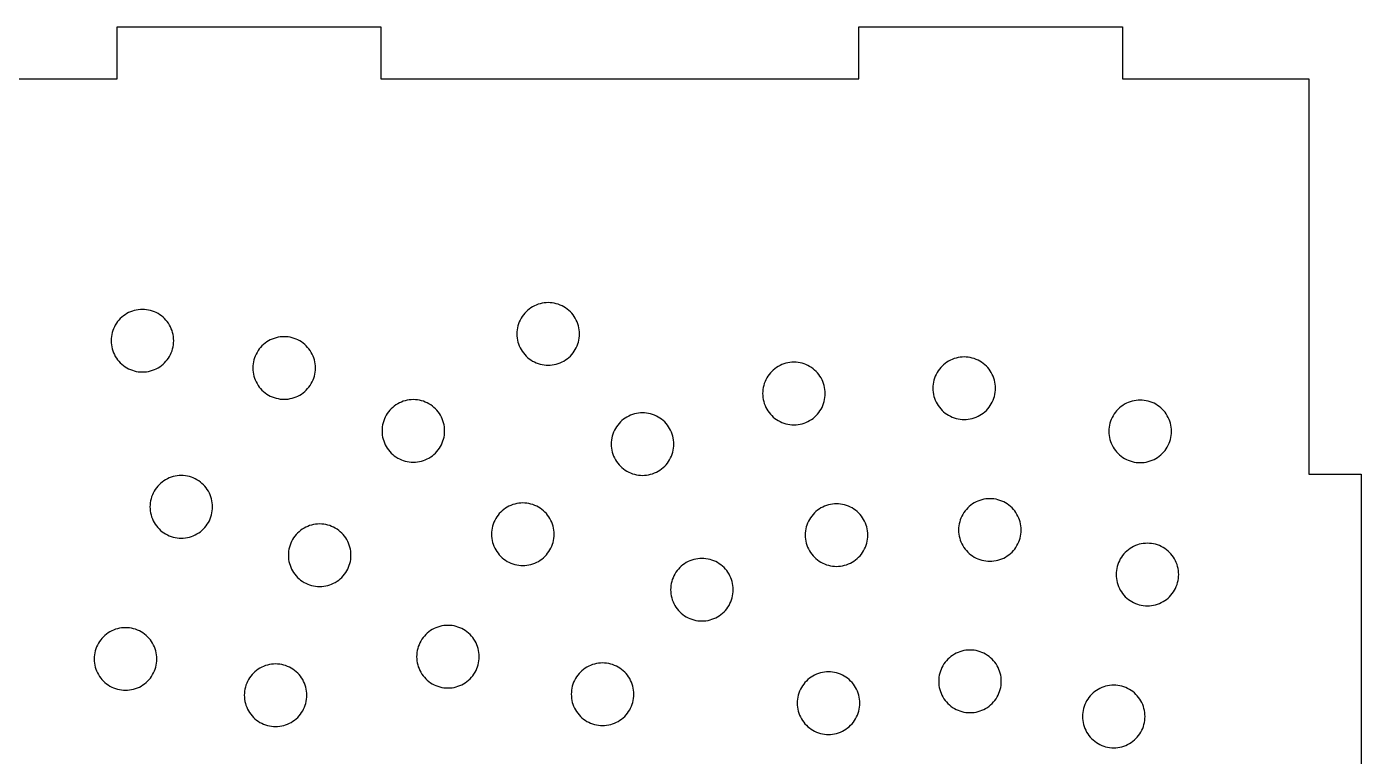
# Model space of a CAD drawing. Header units: millimetres. Extents: x 0 to 375, y -237 to 0.
# Drawn here: x 199 to 280, y -44.3 to 0 of the extents above; entities that cross this region are included whole.
import ezdxf

# ---------------------------------------------------------------- set-up
doc = ezdxf.new("R2010")
doc.units = ezdxf.units.MM
doc.layers.add('CUT', color=1, linetype='Continuous')

msp = doc.modelspace()

# ---------------------------------------------------------------- linework, layer by layer
at = {"layer": 'CUT'}
msp.add_lwpolyline([(193.175, -3.175), (204.5, -3.175), (204.5, 0), (220.5, 0), (220.5, -3.175), (249.5, -3.175), (249.5, 0), (265.5, 0), (265.5, -3.175), (276.825, -3.175), (276.825, -27.175), (280, -27.175), (280, -51.175)], dxfattribs=at)
for points in [[(232.453, -19.265), (232.489, -19.146), (232.518, -19.025), (232.538, -18.902), (232.55, -18.779), (232.554, -18.654), (232.55, -18.53), (232.538, -18.407), (232.518, -18.284), (232.489, -18.163), (232.453, -18.044), (232.409, -17.928), (232.358, -17.814), (232.3, -17.705), (232.234, -17.599), (232.162, -17.498), (232.083, -17.402), (231.998, -17.311), (231.907, -17.226), (231.811, -17.148), (231.71, -17.075), (231.604, -17.01), (231.495, -16.951), (231.382, -16.9), (231.265, -16.856), (231.146, -16.82), (231.025, -16.792), (230.903, -16.771), (230.779, -16.759), (230.655, -16.755), (230.53, -16.759), (230.407, -16.771), (230.284, -16.792), (230.163, -16.82), (230.044, -16.856), (229.928, -16.9), (229.815, -16.951), (229.705, -17.01), (229.6, -17.075), (229.498, -17.148), (229.402, -17.226), (229.312, -17.311), (229.227, -17.402), (229.148, -17.498), (229.075, -17.599), (229.01, -17.705), (228.951, -17.814), (228.9, -17.928), (228.856, -18.044), (228.82, -18.163), (228.792, -18.284), (228.772, -18.407), (228.759, -18.53), (228.755, -18.654), (228.759, -18.779), (228.772, -18.902), (228.792, -19.025), (228.82, -19.146), (228.856, -19.265), (228.9, -19.381), (228.951, -19.495), (229.01, -19.604), (229.075, -19.71), (229.148, -19.811), (229.227, -19.907), (229.312, -19.997), (229.402, -20.082), (229.498, -20.161), (229.6, -20.234), (229.705, -20.299), (229.815, -20.358), (229.928, -20.409), (230.044, -20.453), (230.163, -20.489), (230.284, -20.517), (230.407, -20.538), (230.53, -20.55), (230.655, -20.554), (230.779, -20.55), (230.903, -20.538), (231.025, -20.517), (231.146, -20.489), (231.265, -20.453), (231.382, -20.409), (231.495, -20.358), (231.604, -20.299), (231.71, -20.234), (231.811, -20.161), (231.907, -20.082), (231.998, -19.997), (232.083, -19.907), (232.162, -19.811), (232.234, -19.71), (232.3, -19.604), (232.358, -19.495), (232.409, -19.381), (232.453, -19.265)], [(207.824, -19.676), (207.861, -19.557), (207.889, -19.436), (207.909, -19.314), (207.921, -19.19), (207.925, -19.066), (207.921, -18.942), (207.909, -18.818), (207.889, -18.695), (207.861, -18.574), (207.824, -18.455), (207.781, -18.339), (207.729, -18.226), (207.671, -18.116), (207.605, -18.011), (207.533, -17.91), (207.454, -17.813), (207.369, -17.723), (207.278, -17.638), (207.182, -17.559), (207.081, -17.487), (206.976, -17.421), (206.866, -17.362), (206.753, -17.311), (206.636, -17.267), (206.518, -17.231), (206.397, -17.203), (206.274, -17.183), (206.15, -17.171), (206.026, -17.166), (205.902, -17.171), (205.778, -17.183), (205.655, -17.203), (205.534, -17.231), (205.415, -17.267), (205.299, -17.311), (205.186, -17.362), (205.076, -17.421), (204.971, -17.487), (204.87, -17.559), (204.774, -17.638), (204.683, -17.723), (204.598, -17.813), (204.519, -17.91), (204.447, -18.011), (204.381, -18.116), (204.323, -18.226), (204.271, -18.339), (204.227, -18.455), (204.191, -18.574), (204.163, -18.695), (204.143, -18.818), (204.131, -18.942), (204.127, -19.066), (204.131, -19.19), (204.143, -19.314), (204.163, -19.436), (204.191, -19.557), (204.227, -19.676), (204.271, -19.793), (204.323, -19.906), (204.381, -20.015), (204.447, -20.121), (204.519, -20.222), (204.598, -20.318), (204.683, -20.409), (204.774, -20.494), (204.87, -20.573), (204.971, -20.645), (205.076, -20.711), (205.186, -20.769), (205.299, -20.82), (205.415, -20.864), (205.534, -20.9), (205.655, -20.929), (205.778, -20.949), (205.902, -20.961), (206.026, -20.965), (206.15, -20.961), (206.274, -20.949), (206.397, -20.929), (206.518, -20.9), (206.636, -20.864), (206.753, -20.82), (206.866, -20.769), (206.976, -20.711), (207.081, -20.645), (207.182, -20.573), (207.278, -20.494), (207.369, -20.409), (207.454, -20.318), (207.533, -20.222), (207.605, -20.121), (207.671, -20.015), (207.729, -19.906), (207.781, -19.793), (207.824, -19.676)], [(216.425, -21.333), (216.461, -21.214), (216.49, -21.093), (216.51, -20.97), (216.522, -20.847), (216.526, -20.723), (216.522, -20.598), (216.51, -20.475), (216.49, -20.352), (216.461, -20.231), (216.425, -20.112), (216.382, -19.996), (216.33, -19.882), (216.272, -19.773), (216.206, -19.667), (216.134, -19.566), (216.055, -19.47), (215.97, -19.38), (215.879, -19.295), (215.783, -19.216), (215.682, -19.143), (215.576, -19.078), (215.467, -19.019), (215.354, -18.968), (215.237, -18.924), (215.118, -18.888), (214.997, -18.86), (214.875, -18.839), (214.751, -18.827), (214.627, -18.823), (214.503, -18.827), (214.379, -18.839), (214.256, -18.86), (214.135, -18.888), (214.016, -18.924), (213.9, -18.968), (213.787, -19.019), (213.677, -19.078), (213.572, -19.143), (213.471, -19.216), (213.374, -19.295), (213.284, -19.38), (213.199, -19.47), (213.12, -19.566), (213.048, -19.667), (212.982, -19.773), (212.923, -19.882), (212.872, -19.996), (212.828, -20.112), (212.792, -20.231), (212.764, -20.352), (212.744, -20.475), (212.732, -20.598), (212.727, -20.723), (212.732, -20.847), (212.744, -20.97), (212.764, -21.093), (212.792, -21.214), (212.828, -21.333), (212.872, -21.449), (212.923, -21.563), (212.982, -21.672), (213.048, -21.778), (213.12, -21.879), (213.199, -21.975), (213.284, -22.066), (213.374, -22.151), (213.471, -22.229), (213.572, -22.302), (213.677, -22.367), (213.787, -22.426), (213.9, -22.477), (214.016, -22.521), (214.135, -22.557), (214.256, -22.585), (214.379, -22.606), (214.503, -22.618), (214.627, -22.622), (214.751, -22.618), (214.875, -22.606), (214.997, -22.585), (215.118, -22.557), (215.237, -22.521), (215.354, -22.477), (215.467, -22.426), (215.576, -22.367), (215.682, -22.302), (215.783, -22.229), (215.879, -22.151), (215.97, -22.066), (216.055, -21.975), (216.134, -21.879), (216.206, -21.778), (216.272, -21.672), (216.33, -21.563), (216.382, -21.449), (216.425, -21.333)], [(257.656, -22.679), (257.7, -22.563), (257.736, -22.444), (257.764, -22.323), (257.784, -22.2), (257.797, -22.077), (257.801, -21.952), (257.797, -21.828), (257.784, -21.705), (257.764, -21.582), (257.736, -21.461), (257.7, -21.342), (257.656, -21.226), (257.605, -21.112), (257.546, -21.003), (257.481, -20.897), (257.408, -20.796), (257.329, -20.7), (257.244, -20.609), (257.154, -20.525), (257.058, -20.446), (256.956, -20.373), (256.851, -20.308), (256.741, -20.249), (256.628, -20.198), (256.512, -20.154), (256.393, -20.118), (256.272, -20.09), (256.149, -20.069), (256.026, -20.057), (255.901, -20.053), (255.777, -20.057), (255.653, -20.069), (255.531, -20.09), (255.41, -20.118), (255.291, -20.154), (255.174, -20.198), (255.061, -20.249), (254.952, -20.308), (254.846, -20.373), (254.745, -20.446), (254.649, -20.525), (254.558, -20.609), (254.473, -20.7), (254.394, -20.796), (254.322, -20.897), (254.256, -21.003), (254.198, -21.112), (254.147, -21.226), (254.103, -21.342), (254.067, -21.461), (254.038, -21.582), (254.018, -21.705), (254.006, -21.828), (254.002, -21.952), (254.006, -22.077), (254.018, -22.2), (254.038, -22.323), (254.067, -22.444), (254.103, -22.563), (254.147, -22.679), (254.198, -22.793), (254.256, -22.902), (254.322, -23.008), (254.394, -23.109), (254.473, -23.205), (254.558, -23.295), (254.649, -23.38), (254.745, -23.459), (254.846, -23.532), (254.952, -23.597), (255.061, -23.656), (255.174, -23.707), (255.291, -23.751), (255.41, -23.787), (255.531, -23.815), (255.653, -23.836), (255.777, -23.848), (255.901, -23.852), (256.026, -23.848), (256.149, -23.836), (256.272, -23.815), (256.393, -23.787), (256.512, -23.751), (256.628, -23.707), (256.741, -23.656), (256.851, -23.597), (256.956, -23.532), (257.058, -23.459), (257.154, -23.38), (257.244, -23.295), (257.329, -23.205), (257.408, -23.109), (257.481, -23.008), (257.546, -22.902), (257.605, -22.793), (257.656, -22.679)], [(247.367, -22.884), (247.403, -22.765), (247.431, -22.644), (247.451, -22.521), (247.464, -22.398), (247.468, -22.273), (247.464, -22.149), (247.451, -22.025), (247.431, -21.903), (247.403, -21.782), (247.367, -21.663), (247.323, -21.546), (247.272, -21.433), (247.213, -21.324), (247.148, -21.218), (247.075, -21.117), (246.996, -21.021), (246.911, -20.93), (246.821, -20.845), (246.725, -20.766), (246.624, -20.694), (246.518, -20.628), (246.408, -20.57), (246.295, -20.519), (246.179, -20.475), (246.06, -20.439), (245.939, -20.411), (245.816, -20.39), (245.693, -20.378), (245.568, -20.374), (245.444, -20.378), (245.321, -20.39), (245.198, -20.411), (245.077, -20.439), (244.958, -20.475), (244.842, -20.519), (244.728, -20.57), (244.619, -20.628), (244.513, -20.694), (244.412, -20.766), (244.316, -20.845), (244.225, -20.93), (244.14, -21.021), (244.062, -21.117), (243.989, -21.218), (243.924, -21.324), (243.865, -21.433), (243.814, -21.546), (243.77, -21.663), (243.734, -21.782), (243.706, -21.903), (243.685, -22.025), (243.673, -22.149), (243.669, -22.273), (243.673, -22.398), (243.685, -22.521), (243.706, -22.644), (243.734, -22.765), (243.77, -22.884), (243.814, -23), (243.865, -23.113), (243.924, -23.223), (243.989, -23.329), (244.062, -23.43), (244.14, -23.526), (244.225, -23.616), (244.316, -23.701), (244.412, -23.78), (244.513, -23.853), (244.619, -23.918), (244.728, -23.977), (244.842, -24.028), (244.958, -24.072), (245.077, -24.108), (245.198, -24.136), (245.321, -24.156), (245.444, -24.169), (245.568, -24.173), (245.693, -24.169), (245.816, -24.156), (245.939, -24.136), (246.06, -24.108), (246.179, -24.072), (246.295, -24.028), (246.408, -23.977), (246.518, -23.918), (246.624, -23.853), (246.725, -23.78), (246.821, -23.701), (246.911, -23.616), (246.996, -23.526), (247.075, -23.43), (247.148, -23.329), (247.213, -23.223), (247.272, -23.113), (247.323, -23), (247.367, -22.884)], [(224.266, -25.154), (224.302, -25.035), (224.33, -24.914), (224.351, -24.792), (224.363, -24.668), (224.367, -24.544), (224.363, -24.419), (224.351, -24.296), (224.33, -24.173), (224.302, -24.052), (224.266, -23.933), (224.222, -23.817), (224.171, -23.704), (224.112, -23.594), (224.047, -23.488), (223.974, -23.387), (223.896, -23.291), (223.811, -23.201), (223.72, -23.116), (223.624, -23.037), (223.523, -22.964), (223.417, -22.899), (223.308, -22.84), (223.194, -22.789), (223.078, -22.745), (222.959, -22.709), (222.838, -22.681), (222.716, -22.661), (222.592, -22.648), (222.468, -22.644), (222.343, -22.648), (222.22, -22.661), (222.097, -22.681), (221.976, -22.709), (221.857, -22.745), (221.741, -22.789), (221.628, -22.84), (221.518, -22.899), (221.412, -22.964), (221.311, -23.037), (221.215, -23.116), (221.125, -23.201), (221.04, -23.291), (220.961, -23.387), (220.888, -23.488), (220.823, -23.594), (220.764, -23.704), (220.713, -23.817), (220.669, -23.933), (220.633, -24.052), (220.605, -24.173), (220.585, -24.296), (220.572, -24.419), (220.568, -24.544), (220.572, -24.668), (220.585, -24.792), (220.605, -24.914), (220.633, -25.035), (220.669, -25.154), (220.713, -25.271), (220.764, -25.384), (220.823, -25.493), (220.888, -25.599), (220.961, -25.7), (221.04, -25.796), (221.125, -25.887), (221.215, -25.972), (221.311, -26.05), (221.412, -26.123), (221.518, -26.189), (221.628, -26.247), (221.741, -26.298), (221.857, -26.342), (221.976, -26.378), (222.097, -26.406), (222.22, -26.427), (222.343, -26.439), (222.468, -26.443), (222.592, -26.439), (222.716, -26.427), (222.838, -26.406), (222.959, -26.378), (223.078, -26.342), (223.194, -26.298), (223.308, -26.247), (223.417, -26.189), (223.523, -26.123), (223.624, -26.05), (223.72, -25.972), (223.811, -25.887), (223.896, -25.796), (223.974, -25.7), (224.047, -25.599), (224.112, -25.493), (224.171, -25.384), (224.222, -25.271), (224.266, -25.154)], [(268.336, -25.297), (268.38, -25.181), (268.416, -25.062), (268.444, -24.941), (268.464, -24.818), (268.477, -24.695), (268.481, -24.571), (268.477, -24.446), (268.464, -24.323), (268.444, -24.2), (268.416, -24.079), (268.38, -23.96), (268.336, -23.844), (268.285, -23.731), (268.226, -23.621), (268.161, -23.515), (268.088, -23.414), (268.009, -23.318), (267.924, -23.228), (267.834, -23.143), (267.738, -23.064), (267.636, -22.991), (267.531, -22.926), (267.421, -22.867), (267.308, -22.816), (267.192, -22.772), (267.073, -22.736), (266.952, -22.708), (266.829, -22.688), (266.706, -22.675), (266.581, -22.671), (266.457, -22.675), (266.333, -22.688), (266.211, -22.708), (266.09, -22.736), (265.971, -22.772), (265.854, -22.816), (265.741, -22.867), (265.632, -22.926), (265.526, -22.991), (265.425, -23.064), (265.329, -23.143), (265.238, -23.228), (265.153, -23.318), (265.074, -23.414), (265.002, -23.515), (264.936, -23.621), (264.878, -23.731), (264.827, -23.844), (264.783, -23.96), (264.747, -24.079), (264.718, -24.2), (264.698, -24.323), (264.686, -24.446), (264.682, -24.571), (264.686, -24.695), (264.698, -24.818), (264.718, -24.941), (264.747, -25.062), (264.783, -25.181), (264.827, -25.297), (264.878, -25.411), (264.936, -25.52), (265.002, -25.626), (265.074, -25.727), (265.153, -25.823), (265.238, -25.914), (265.329, -25.999), (265.425, -26.077), (265.526, -26.15), (265.632, -26.215), (265.741, -26.274), (265.854, -26.325), (265.971, -26.369), (266.09, -26.405), (266.211, -26.433), (266.333, -26.454), (266.457, -26.466), (266.581, -26.47), (266.706, -26.466), (266.829, -26.454), (266.952, -26.433), (267.073, -26.405), (267.192, -26.369), (267.308, -26.325), (267.421, -26.274), (267.531, -26.215), (267.636, -26.15), (267.738, -26.077), (267.834, -25.999), (267.924, -25.914), (268.009, -25.823), (268.088, -25.727), (268.161, -25.626), (268.226, -25.52), (268.285, -25.411), (268.336, -25.297)], [(238.178, -25.954), (238.214, -25.835), (238.242, -25.714), (238.263, -25.591), (238.275, -25.468), (238.279, -25.344), (238.275, -25.219), (238.263, -25.096), (238.242, -24.973), (238.214, -24.852), (238.178, -24.733), (238.134, -24.617), (238.083, -24.504), (238.024, -24.394), (237.959, -24.288), (237.886, -24.187), (237.808, -24.091), (237.723, -24.001), (237.632, -23.916), (237.536, -23.837), (237.435, -23.764), (237.329, -23.699), (237.22, -23.64), (237.106, -23.589), (236.99, -23.545), (236.871, -23.509), (236.75, -23.481), (236.628, -23.461), (236.504, -23.448), (236.38, -23.444), (236.255, -23.448), (236.132, -23.461), (236.009, -23.481), (235.888, -23.509), (235.769, -23.545), (235.653, -23.589), (235.54, -23.64), (235.43, -23.699), (235.324, -23.764), (235.223, -23.837), (235.127, -23.916), (235.037, -24.001), (234.952, -24.091), (234.873, -24.187), (234.8, -24.288), (234.735, -24.394), (234.676, -24.504), (234.625, -24.617), (234.581, -24.733), (234.545, -24.852), (234.517, -24.973), (234.497, -25.096), (234.484, -25.219), (234.48, -25.344), (234.484, -25.468), (234.497, -25.591), (234.517, -25.714), (234.545, -25.835), (234.581, -25.954), (234.625, -26.07), (234.676, -26.184), (234.735, -26.293), (234.8, -26.399), (234.873, -26.5), (234.952, -26.596), (235.037, -26.687), (235.127, -26.772), (235.223, -26.85), (235.324, -26.923), (235.43, -26.988), (235.54, -27.047), (235.653, -27.098), (235.769, -27.142), (235.888, -27.178), (236.009, -27.206), (236.132, -27.227), (236.255, -27.239), (236.38, -27.243), (236.504, -27.239), (236.628, -27.227), (236.75, -27.206), (236.871, -27.178), (236.99, -27.142), (237.106, -27.098), (237.22, -27.047), (237.329, -26.988), (237.435, -26.923), (237.536, -26.85), (237.632, -26.772), (237.723, -26.687), (237.808, -26.596), (237.886, -26.5), (237.959, -26.399), (238.024, -26.293), (238.083, -26.184), (238.134, -26.07), (238.178, -25.954)], [(210.184, -29.764), (210.22, -29.645), (210.248, -29.524), (210.269, -29.402), (210.281, -29.278), (210.285, -29.154), (210.281, -29.03), (210.269, -28.906), (210.248, -28.783), (210.22, -28.662), (210.184, -28.543), (210.14, -28.427), (210.089, -28.314), (210.03, -28.204), (209.965, -28.099), (209.892, -27.998), (209.814, -27.902), (209.729, -27.811), (209.638, -27.726), (209.542, -27.647), (209.441, -27.575), (209.335, -27.509), (209.226, -27.45), (209.112, -27.399), (208.996, -27.355), (208.877, -27.319), (208.756, -27.291), (208.634, -27.271), (208.51, -27.259), (208.386, -27.255), (208.261, -27.259), (208.138, -27.271), (208.015, -27.291), (207.894, -27.319), (207.775, -27.355), (207.659, -27.399), (207.546, -27.45), (207.436, -27.509), (207.33, -27.575), (207.229, -27.647), (207.133, -27.726), (207.043, -27.811), (206.958, -27.902), (206.879, -27.998), (206.806, -28.099), (206.741, -28.204), (206.682, -28.314), (206.631, -28.427), (206.587, -28.543), (206.551, -28.662), (206.523, -28.783), (206.503, -28.906), (206.49, -29.03), (206.486, -29.154), (206.49, -29.278), (206.503, -29.402), (206.523, -29.524), (206.551, -29.645), (206.587, -29.764), (206.631, -29.881), (206.682, -29.994), (206.741, -30.104), (206.806, -30.209), (206.879, -30.31), (206.958, -30.406), (207.043, -30.497), (207.133, -30.582), (207.229, -30.661), (207.33, -30.733), (207.436, -30.799), (207.546, -30.857), (207.659, -30.909), (207.775, -30.952), (207.894, -30.988), (208.015, -31.017), (208.138, -31.037), (208.261, -31.049), (208.386, -31.053), (208.51, -31.049), (208.634, -31.037), (208.756, -31.017), (208.877, -30.988), (208.996, -30.952), (209.112, -30.909), (209.226, -30.857), (209.335, -30.799), (209.441, -30.733), (209.542, -30.661), (209.638, -30.582), (209.729, -30.497), (209.814, -30.406), (209.892, -30.31), (209.965, -30.209), (210.03, -30.104), (210.089, -29.994), (210.14, -29.881), (210.184, -29.764)], [(230.912, -31.429), (230.948, -31.31), (230.976, -31.189), (230.997, -31.066), (231.009, -30.943), (231.013, -30.818), (231.009, -30.694), (230.997, -30.57), (230.976, -30.448), (230.948, -30.327), (230.912, -30.208), (230.868, -30.092), (230.817, -29.978), (230.758, -29.869), (230.693, -29.763), (230.62, -29.662), (230.542, -29.566), (230.457, -29.475), (230.366, -29.39), (230.27, -29.312), (230.169, -29.239), (230.063, -29.174), (229.954, -29.115), (229.84, -29.064), (229.724, -29.02), (229.605, -28.984), (229.484, -28.956), (229.362, -28.935), (229.238, -28.923), (229.114, -28.919), (228.989, -28.923), (228.866, -28.935), (228.743, -28.956), (228.622, -28.984), (228.503, -29.02), (228.387, -29.064), (228.274, -29.115), (228.164, -29.174), (228.058, -29.239), (227.957, -29.312), (227.861, -29.39), (227.771, -29.475), (227.686, -29.566), (227.607, -29.662), (227.534, -29.763), (227.469, -29.869), (227.41, -29.978), (227.359, -30.092), (227.315, -30.208), (227.279, -30.327), (227.251, -30.448), (227.231, -30.57), (227.218, -30.694), (227.214, -30.818), (227.218, -30.943), (227.231, -31.066), (227.251, -31.189), (227.279, -31.31), (227.315, -31.429), (227.359, -31.545), (227.41, -31.658), (227.469, -31.768), (227.534, -31.874), (227.607, -31.975), (227.686, -32.071), (227.771, -32.161), (227.861, -32.246), (227.957, -32.325), (228.058, -32.398), (228.164, -32.463), (228.274, -32.522), (228.387, -32.573), (228.503, -32.617), (228.622, -32.653), (228.743, -32.681), (228.866, -32.701), (228.989, -32.714), (229.114, -32.718), (229.238, -32.714), (229.362, -32.701), (229.484, -32.681), (229.605, -32.653), (229.724, -32.617), (229.84, -32.573), (229.954, -32.522), (230.063, -32.463), (230.169, -32.398), (230.27, -32.325), (230.366, -32.246), (230.457, -32.161), (230.542, -32.071), (230.62, -31.975), (230.693, -31.874), (230.758, -31.768), (230.817, -31.658), (230.868, -31.545), (230.912, -31.429)], [(249.951, -31.477), (249.987, -31.358), (250.015, -31.237), (250.035, -31.115), (250.047, -30.991), (250.052, -30.867), (250.047, -30.743), (250.035, -30.619), (250.015, -30.496), (249.987, -30.375), (249.951, -30.256), (249.907, -30.14), (249.856, -30.027), (249.797, -29.917), (249.731, -29.812), (249.659, -29.711), (249.58, -29.615), (249.495, -29.524), (249.405, -29.439), (249.308, -29.36), (249.207, -29.288), (249.102, -29.222), (248.992, -29.163), (248.879, -29.112), (248.763, -29.068), (248.644, -29.032), (248.523, -29.004), (248.4, -28.984), (248.276, -28.972), (248.152, -28.968), (248.028, -28.972), (247.904, -28.984), (247.782, -29.004), (247.661, -29.032), (247.542, -29.068), (247.425, -29.112), (247.312, -29.163), (247.203, -29.222), (247.097, -29.288), (246.996, -29.36), (246.9, -29.439), (246.809, -29.524), (246.724, -29.615), (246.645, -29.711), (246.573, -29.812), (246.507, -29.917), (246.449, -30.027), (246.398, -30.14), (246.354, -30.256), (246.318, -30.375), (246.289, -30.496), (246.269, -30.619), (246.257, -30.743), (246.253, -30.867), (246.257, -30.991), (246.269, -31.115), (246.289, -31.237), (246.318, -31.358), (246.354, -31.477), (246.398, -31.594), (246.449, -31.707), (246.507, -31.816), (246.573, -31.922), (246.645, -32.023), (246.724, -32.119), (246.809, -32.21), (246.9, -32.295), (246.996, -32.374), (247.097, -32.446), (247.203, -32.512), (247.312, -32.57), (247.425, -32.622), (247.542, -32.665), (247.661, -32.701), (247.782, -32.73), (247.904, -32.75), (248.028, -32.762), (248.152, -32.766), (248.276, -32.762), (248.4, -32.75), (248.523, -32.73), (248.644, -32.701), (248.763, -32.665), (248.879, -32.622), (248.992, -32.57), (249.102, -32.512), (249.207, -32.446), (249.308, -32.374), (249.405, -32.295), (249.495, -32.21), (249.58, -32.119), (249.659, -32.023), (249.731, -31.922), (249.797, -31.816), (249.856, -31.707), (249.907, -31.594), (249.951, -31.477)], [(259.258, -31.168), (259.294, -31.049), (259.322, -30.928), (259.342, -30.805), (259.354, -30.682), (259.358, -30.557), (259.354, -30.433), (259.342, -30.309), (259.322, -30.187), (259.294, -30.066), (259.258, -29.947), (259.214, -29.831), (259.163, -29.717), (259.104, -29.608), (259.038, -29.502), (258.966, -29.401), (258.887, -29.305), (258.802, -29.214), (258.711, -29.129), (258.615, -29.051), (258.514, -28.978), (258.409, -28.913), (258.299, -28.854), (258.186, -28.803), (258.07, -28.759), (257.951, -28.723), (257.83, -28.695), (257.707, -28.674), (257.583, -28.662), (257.459, -28.658), (257.335, -28.662), (257.211, -28.674), (257.089, -28.695), (256.968, -28.723), (256.849, -28.759), (256.732, -28.803), (256.619, -28.854), (256.509, -28.913), (256.404, -28.978), (256.303, -29.051), (256.207, -29.129), (256.116, -29.214), (256.031, -29.305), (255.952, -29.401), (255.88, -29.502), (255.814, -29.608), (255.756, -29.717), (255.704, -29.831), (255.661, -29.947), (255.625, -30.066), (255.596, -30.187), (255.576, -30.309), (255.564, -30.433), (255.56, -30.557), (255.564, -30.682), (255.576, -30.805), (255.596, -30.928), (255.625, -31.049), (255.661, -31.168), (255.704, -31.284), (255.756, -31.397), (255.814, -31.507), (255.88, -31.613), (255.952, -31.714), (256.031, -31.81), (256.116, -31.9), (256.207, -31.985), (256.303, -32.064), (256.404, -32.137), (256.509, -32.202), (256.619, -32.261), (256.732, -32.312), (256.849, -32.356), (256.968, -32.392), (257.089, -32.42), (257.211, -32.44), (257.335, -32.453), (257.459, -32.457), (257.583, -32.453), (257.707, -32.44), (257.83, -32.42), (257.951, -32.392), (258.07, -32.356), (258.186, -32.312), (258.299, -32.261), (258.409, -32.202), (258.514, -32.137), (258.615, -32.064), (258.711, -31.985), (258.802, -31.9), (258.887, -31.81), (258.966, -31.714), (259.038, -31.613), (259.104, -31.507), (259.163, -31.397), (259.214, -31.284), (259.258, -31.168)], [(218.583, -32.703), (218.619, -32.584), (218.647, -32.463), (218.667, -32.341), (218.679, -32.217), (218.683, -32.093), (218.679, -31.969), (218.667, -31.845), (218.647, -31.722), (218.619, -31.601), (218.583, -31.482), (218.539, -31.366), (218.488, -31.253), (218.429, -31.143), (218.363, -31.038), (218.291, -30.937), (218.212, -30.841), (218.127, -30.75), (218.036, -30.665), (217.94, -30.586), (217.839, -30.514), (217.734, -30.448), (217.624, -30.389), (217.511, -30.338), (217.395, -30.294), (217.276, -30.258), (217.155, -30.23), (217.032, -30.21), (216.908, -30.198), (216.784, -30.194), (216.66, -30.198), (216.536, -30.21), (216.414, -30.23), (216.293, -30.258), (216.174, -30.294), (216.057, -30.338), (215.944, -30.389), (215.834, -30.448), (215.729, -30.514), (215.628, -30.586), (215.532, -30.665), (215.441, -30.75), (215.356, -30.841), (215.277, -30.937), (215.205, -31.038), (215.139, -31.143), (215.081, -31.253), (215.029, -31.366), (214.986, -31.482), (214.95, -31.601), (214.921, -31.722), (214.901, -31.845), (214.889, -31.969), (214.885, -32.093), (214.889, -32.217), (214.901, -32.341), (214.921, -32.463), (214.95, -32.584), (214.986, -32.703), (215.029, -32.82), (215.081, -32.933), (215.139, -33.042), (215.205, -33.148), (215.277, -33.249), (215.356, -33.345), (215.441, -33.436), (215.532, -33.521), (215.628, -33.6), (215.729, -33.672), (215.834, -33.738), (215.944, -33.796), (216.057, -33.848), (216.174, -33.891), (216.293, -33.927), (216.414, -33.956), (216.536, -33.976), (216.66, -33.988), (216.784, -33.992), (216.908, -33.988), (217.032, -33.976), (217.155, -33.956), (217.276, -33.927), (217.395, -33.891), (217.511, -33.848), (217.624, -33.796), (217.734, -33.738), (217.839, -33.672), (217.94, -33.6), (218.036, -33.521), (218.127, -33.436), (218.212, -33.345), (218.291, -33.249), (218.363, -33.148), (218.429, -33.042), (218.488, -32.933), (218.539, -32.82), (218.583, -32.703)], [(268.817, -33.874), (268.853, -33.756), (268.881, -33.634), (268.901, -33.512), (268.913, -33.388), (268.918, -33.264), (268.913, -33.14), (268.901, -33.016), (268.881, -32.893), (268.853, -32.772), (268.817, -32.653), (268.773, -32.537), (268.722, -32.424), (268.663, -32.314), (268.597, -32.209), (268.525, -32.108), (268.446, -32.012), (268.361, -31.921), (268.271, -31.836), (268.174, -31.757), (268.073, -31.685), (267.968, -31.619), (267.858, -31.56), (267.745, -31.509), (267.629, -31.465), (267.51, -31.429), (267.389, -31.401), (267.266, -31.381), (267.142, -31.369), (267.018, -31.365), (266.894, -31.369), (266.77, -31.381), (266.648, -31.401), (266.527, -31.429), (266.408, -31.465), (266.291, -31.509), (266.178, -31.56), (266.069, -31.619), (265.963, -31.685), (265.862, -31.757), (265.766, -31.836), (265.675, -31.921), (265.59, -32.012), (265.511, -32.108), (265.439, -32.209), (265.373, -32.314), (265.315, -32.424), (265.264, -32.537), (265.22, -32.653), (265.184, -32.772), (265.155, -32.893), (265.135, -33.016), (265.123, -33.14), (265.119, -33.264), (265.123, -33.388), (265.135, -33.512), (265.155, -33.634), (265.184, -33.756), (265.22, -33.874), (265.264, -33.991), (265.315, -34.104), (265.373, -34.214), (265.439, -34.319), (265.511, -34.42), (265.59, -34.516), (265.675, -34.607), (265.766, -34.692), (265.862, -34.771), (265.963, -34.843), (266.069, -34.909), (266.178, -34.967), (266.291, -35.019), (266.408, -35.062), (266.527, -35.099), (266.648, -35.127), (266.77, -35.147), (266.894, -35.159), (267.018, -35.163), (267.142, -35.159), (267.266, -35.147), (267.389, -35.127), (267.51, -35.099), (267.629, -35.062), (267.745, -35.019), (267.858, -34.967), (267.968, -34.909), (268.073, -34.843), (268.174, -34.771), (268.271, -34.692), (268.361, -34.607), (268.446, -34.516), (268.525, -34.42), (268.597, -34.319), (268.663, -34.214), (268.722, -34.104), (268.773, -33.991), (268.817, -33.874)], [(241.737, -34.911), (241.781, -34.795), (241.817, -34.676), (241.845, -34.555), (241.865, -34.432), (241.878, -34.309), (241.882, -34.184), (241.878, -34.06), (241.865, -33.936), (241.845, -33.814), (241.817, -33.693), (241.781, -33.574), (241.737, -33.458), (241.686, -33.344), (241.627, -33.235), (241.562, -33.129), (241.489, -33.028), (241.41, -32.932), (241.325, -32.841), (241.235, -32.756), (241.139, -32.678), (241.038, -32.605), (240.932, -32.54), (240.822, -32.481), (240.709, -32.43), (240.593, -32.386), (240.474, -32.35), (240.353, -32.322), (240.23, -32.301), (240.107, -32.289), (239.982, -32.285), (239.858, -32.289), (239.734, -32.301), (239.612, -32.322), (239.491, -32.35), (239.372, -32.386), (239.255, -32.43), (239.142, -32.481), (239.033, -32.54), (238.927, -32.605), (238.826, -32.678), (238.73, -32.756), (238.639, -32.841), (238.554, -32.932), (238.475, -33.028), (238.403, -33.129), (238.337, -33.235), (238.279, -33.344), (238.228, -33.458), (238.184, -33.574), (238.148, -33.693), (238.12, -33.814), (238.099, -33.936), (238.087, -34.06), (238.083, -34.184), (238.087, -34.309), (238.099, -34.432), (238.12, -34.555), (238.148, -34.676), (238.184, -34.795), (238.228, -34.911), (238.279, -35.024), (238.337, -35.134), (238.403, -35.24), (238.475, -35.341), (238.554, -35.437), (238.639, -35.527), (238.73, -35.612), (238.826, -35.691), (238.927, -35.764), (239.033, -35.829), (239.142, -35.888), (239.255, -35.939), (239.372, -35.983), (239.491, -36.019), (239.612, -36.047), (239.734, -36.067), (239.858, -36.08), (239.982, -36.084), (240.107, -36.08), (240.23, -36.067), (240.353, -36.047), (240.474, -36.019), (240.593, -35.983), (240.709, -35.939), (240.822, -35.888), (240.932, -35.829), (241.038, -35.764), (241.139, -35.691), (241.235, -35.612), (241.325, -35.527), (241.41, -35.437), (241.489, -35.341), (241.562, -35.24), (241.627, -35.134), (241.686, -35.024), (241.737, -34.911)], [(226.323, -38.977), (226.367, -38.86), (226.403, -38.741), (226.431, -38.62), (226.452, -38.498), (226.464, -38.374), (226.468, -38.25), (226.464, -38.126), (226.452, -38.002), (226.431, -37.879), (226.403, -37.758), (226.367, -37.639), (226.323, -37.523), (226.272, -37.41), (226.213, -37.3), (226.148, -37.195), (226.075, -37.094), (225.997, -36.997), (225.912, -36.907), (225.821, -36.822), (225.725, -36.743), (225.624, -36.671), (225.518, -36.605), (225.409, -36.546), (225.295, -36.495), (225.179, -36.451), (225.06, -36.415), (224.939, -36.387), (224.817, -36.367), (224.693, -36.355), (224.569, -36.35), (224.444, -36.355), (224.321, -36.367), (224.198, -36.387), (224.077, -36.415), (223.958, -36.451), (223.842, -36.495), (223.729, -36.546), (223.619, -36.605), (223.513, -36.671), (223.412, -36.743), (223.316, -36.822), (223.226, -36.907), (223.141, -36.997), (223.062, -37.094), (222.989, -37.195), (222.924, -37.3), (222.865, -37.41), (222.814, -37.523), (222.77, -37.639), (222.734, -37.758), (222.706, -37.879), (222.686, -38.002), (222.673, -38.126), (222.669, -38.25), (222.673, -38.374), (222.686, -38.498), (222.706, -38.62), (222.734, -38.741), (222.77, -38.86), (222.814, -38.977), (222.865, -39.09), (222.924, -39.199), (222.989, -39.305), (223.062, -39.406), (223.141, -39.502), (223.226, -39.593), (223.316, -39.678), (223.412, -39.757), (223.513, -39.829), (223.619, -39.895), (223.729, -39.953), (223.842, -40.005), (223.958, -40.048), (224.077, -40.084), (224.198, -40.113), (224.321, -40.133), (224.444, -40.145), (224.569, -40.149), (224.693, -40.145), (224.817, -40.133), (224.939, -40.113), (225.06, -40.084), (225.179, -40.048), (225.295, -40.005), (225.409, -39.953), (225.518, -39.895), (225.624, -39.829), (225.725, -39.757), (225.821, -39.678), (225.912, -39.593), (225.997, -39.502), (226.075, -39.406), (226.148, -39.305), (226.213, -39.199), (226.272, -39.09), (226.323, -38.977)], [(206.8, -38.999), (206.836, -38.881), (206.865, -38.76), (206.885, -38.637), (206.897, -38.513), (206.901, -38.389), (206.897, -38.265), (206.885, -38.141), (206.865, -38.018), (206.836, -37.897), (206.8, -37.778), (206.757, -37.662), (206.705, -37.549), (206.647, -37.439), (206.581, -37.334), (206.509, -37.233), (206.43, -37.137), (206.345, -37.046), (206.254, -36.961), (206.158, -36.882), (206.057, -36.81), (205.951, -36.744), (205.842, -36.686), (205.729, -36.634), (205.612, -36.59), (205.493, -36.554), (205.372, -36.526), (205.25, -36.506), (205.126, -36.494), (205.002, -36.49), (204.878, -36.494), (204.754, -36.506), (204.631, -36.526), (204.51, -36.554), (204.391, -36.59), (204.275, -36.634), (204.162, -36.686), (204.052, -36.744), (203.947, -36.81), (203.846, -36.882), (203.749, -36.961), (203.659, -37.046), (203.574, -37.137), (203.495, -37.233), (203.423, -37.334), (203.357, -37.439), (203.298, -37.549), (203.247, -37.662), (203.203, -37.778), (203.167, -37.897), (203.139, -38.018), (203.119, -38.141), (203.107, -38.265), (203.102, -38.389), (203.107, -38.513), (203.119, -38.637), (203.139, -38.76), (203.167, -38.881), (203.203, -38.999), (203.247, -39.116), (203.298, -39.229), (203.357, -39.339), (203.423, -39.444), (203.495, -39.545), (203.574, -39.641), (203.659, -39.732), (203.749, -39.817), (203.846, -39.896), (203.947, -39.968), (204.052, -40.034), (204.162, -40.092), (204.275, -40.144), (204.391, -40.187), (204.51, -40.224), (204.631, -40.252), (204.754, -40.272), (204.878, -40.284), (205.002, -40.288), (205.126, -40.284), (205.25, -40.272), (205.372, -40.252), (205.493, -40.224), (205.612, -40.187), (205.729, -40.144), (205.842, -40.092), (205.951, -40.034), (206.057, -39.968), (206.158, -39.896), (206.254, -39.817), (206.345, -39.732), (206.43, -39.641), (206.509, -39.545), (206.581, -39.444), (206.647, -39.339), (206.705, -39.229), (206.757, -39.116), (206.8, -38.999)], [(258.05, -40.358), (258.087, -40.239), (258.115, -40.118), (258.135, -39.996), (258.147, -39.872), (258.151, -39.748), (258.147, -39.624), (258.135, -39.5), (258.115, -39.377), (258.087, -39.256), (258.05, -39.137), (258.007, -39.021), (257.955, -38.908), (257.897, -38.798), (257.831, -38.693), (257.759, -38.592), (257.68, -38.496), (257.595, -38.405), (257.504, -38.32), (257.408, -38.241), (257.307, -38.169), (257.202, -38.103), (257.092, -38.044), (256.979, -37.993), (256.862, -37.949), (256.744, -37.913), (256.623, -37.885), (256.5, -37.865), (256.376, -37.853), (256.252, -37.848), (256.128, -37.853), (256.004, -37.865), (255.881, -37.885), (255.76, -37.913), (255.641, -37.949), (255.525, -37.993), (255.412, -38.044), (255.302, -38.103), (255.197, -38.169), (255.096, -38.241), (255, -38.32), (254.909, -38.405), (254.824, -38.496), (254.745, -38.592), (254.673, -38.693), (254.607, -38.798), (254.549, -38.908), (254.497, -39.021), (254.453, -39.137), (254.417, -39.256), (254.389, -39.377), (254.369, -39.5), (254.357, -39.624), (254.353, -39.748), (254.357, -39.872), (254.369, -39.996), (254.389, -40.118), (254.417, -40.239), (254.453, -40.358), (254.497, -40.475), (254.549, -40.588), (254.607, -40.697), (254.673, -40.803), (254.745, -40.904), (254.824, -41), (254.909, -41.091), (255, -41.176), (255.096, -41.255), (255.197, -41.327), (255.302, -41.393), (255.412, -41.451), (255.525, -41.503), (255.641, -41.546), (255.76, -41.582), (255.881, -41.611), (256.004, -41.631), (256.128, -41.643), (256.252, -41.647), (256.376, -41.643), (256.5, -41.631), (256.623, -41.611), (256.744, -41.582), (256.862, -41.546), (256.979, -41.503), (257.092, -41.451), (257.202, -41.393), (257.307, -41.327), (257.408, -41.255), (257.504, -41.176), (257.595, -41.091), (257.68, -41), (257.759, -40.904), (257.831, -40.803), (257.897, -40.697), (257.955, -40.588), (258.007, -40.475), (258.05, -40.358)], [(215.908, -41.203), (215.944, -41.084), (215.972, -40.963), (215.992, -40.84), (216.004, -40.717), (216.008, -40.593), (216.004, -40.468), (215.992, -40.345), (215.972, -40.222), (215.944, -40.101), (215.908, -39.982), (215.864, -39.866), (215.812, -39.752), (215.754, -39.643), (215.688, -39.537), (215.616, -39.436), (215.537, -39.34), (215.452, -39.249), (215.361, -39.165), (215.265, -39.086), (215.164, -39.013), (215.059, -38.948), (214.949, -38.889), (214.836, -38.838), (214.72, -38.794), (214.601, -38.758), (214.48, -38.73), (214.357, -38.709), (214.233, -38.697), (214.109, -38.693), (213.985, -38.697), (213.861, -38.709), (213.739, -38.73), (213.617, -38.758), (213.499, -38.794), (213.382, -38.838), (213.269, -38.889), (213.159, -38.948), (213.054, -39.013), (212.953, -39.086), (212.857, -39.165), (212.766, -39.249), (212.681, -39.34), (212.602, -39.436), (212.53, -39.537), (212.464, -39.643), (212.406, -39.752), (212.354, -39.866), (212.311, -39.982), (212.274, -40.101), (212.246, -40.222), (212.226, -40.345), (212.214, -40.468), (212.21, -40.593), (212.214, -40.717), (212.226, -40.84), (212.246, -40.963), (212.274, -41.084), (212.311, -41.203), (212.354, -41.319), (212.406, -41.433), (212.464, -41.542), (212.53, -41.648), (212.602, -41.749), (212.681, -41.845), (212.766, -41.936), (212.857, -42.02), (212.953, -42.099), (213.054, -42.172), (213.159, -42.237), (213.269, -42.296), (213.382, -42.347), (213.499, -42.391), (213.617, -42.427), (213.739, -42.455), (213.861, -42.476), (213.985, -42.488), (214.109, -42.492), (214.233, -42.488), (214.357, -42.476), (214.48, -42.455), (214.601, -42.427), (214.72, -42.391), (214.836, -42.347), (214.949, -42.296), (215.059, -42.237), (215.164, -42.172), (215.265, -42.099), (215.361, -42.02), (215.452, -41.936), (215.537, -41.845), (215.616, -41.749), (215.688, -41.648), (215.754, -41.542), (215.812, -41.433), (215.864, -41.319), (215.908, -41.203)], [(235.752, -41.143), (235.788, -41.024), (235.816, -40.903), (235.836, -40.781), (235.848, -40.657), (235.852, -40.533), (235.848, -40.409), (235.836, -40.285), (235.816, -40.162), (235.788, -40.041), (235.752, -39.922), (235.708, -39.806), (235.656, -39.693), (235.598, -39.583), (235.532, -39.478), (235.46, -39.377), (235.381, -39.281), (235.296, -39.19), (235.205, -39.105), (235.109, -39.026), (235.008, -38.954), (234.903, -38.888), (234.793, -38.829), (234.68, -38.778), (234.564, -38.734), (234.445, -38.698), (234.324, -38.67), (234.201, -38.65), (234.077, -38.638), (233.953, -38.634), (233.829, -38.638), (233.705, -38.65), (233.582, -38.67), (233.461, -38.698), (233.343, -38.734), (233.226, -38.778), (233.113, -38.829), (233.003, -38.888), (232.898, -38.954), (232.797, -39.026), (232.701, -39.105), (232.61, -39.19), (232.525, -39.281), (232.446, -39.377), (232.374, -39.478), (232.308, -39.583), (232.25, -39.693), (232.198, -39.806), (232.155, -39.922), (232.118, -40.041), (232.09, -40.162), (232.07, -40.285), (232.058, -40.409), (232.054, -40.533), (232.058, -40.657), (232.07, -40.781), (232.09, -40.903), (232.118, -41.024), (232.155, -41.143), (232.198, -41.26), (232.25, -41.373), (232.308, -41.483), (232.374, -41.588), (232.446, -41.689), (232.525, -41.785), (232.61, -41.876), (232.701, -41.961), (232.797, -42.04), (232.898, -42.112), (233.003, -42.178), (233.113, -42.236), (233.226, -42.288), (233.343, -42.331), (233.461, -42.368), (233.582, -42.396), (233.705, -42.416), (233.829, -42.428), (233.953, -42.432), (234.077, -42.428), (234.201, -42.416), (234.324, -42.396), (234.445, -42.368), (234.564, -42.331), (234.68, -42.288), (234.793, -42.236), (234.903, -42.178), (235.008, -42.112), (235.109, -42.04), (235.205, -41.961), (235.296, -41.876), (235.381, -41.785), (235.46, -41.689), (235.532, -41.588), (235.598, -41.483), (235.656, -41.373), (235.708, -41.26), (235.752, -41.143)], [(249.464, -41.682), (249.5, -41.564), (249.528, -41.442), (249.549, -41.32), (249.561, -41.196), (249.565, -41.072), (249.561, -40.948), (249.549, -40.824), (249.528, -40.701), (249.5, -40.58), (249.464, -40.461), (249.42, -40.345), (249.369, -40.232), (249.31, -40.122), (249.245, -40.017), (249.172, -39.916), (249.094, -39.82), (249.009, -39.729), (248.918, -39.644), (248.822, -39.565), (248.721, -39.493), (248.615, -39.427), (248.506, -39.369), (248.392, -39.317), (248.276, -39.273), (248.157, -39.237), (248.036, -39.209), (247.913, -39.189), (247.79, -39.177), (247.666, -39.173), (247.541, -39.177), (247.418, -39.189), (247.295, -39.209), (247.174, -39.237), (247.055, -39.273), (246.939, -39.317), (246.825, -39.369), (246.716, -39.427), (246.61, -39.493), (246.509, -39.565), (246.413, -39.644), (246.323, -39.729), (246.238, -39.82), (246.159, -39.916), (246.086, -40.017), (246.021, -40.122), (245.962, -40.232), (245.911, -40.345), (245.867, -40.461), (245.831, -40.58), (245.803, -40.701), (245.782, -40.824), (245.77, -40.948), (245.766, -41.072), (245.77, -41.196), (245.782, -41.32), (245.803, -41.442), (245.831, -41.564), (245.867, -41.682), (245.911, -41.799), (245.962, -41.912), (246.021, -42.022), (246.086, -42.127), (246.159, -42.228), (246.238, -42.324), (246.323, -42.415), (246.413, -42.5), (246.509, -42.579), (246.61, -42.651), (246.716, -42.717), (246.825, -42.775), (246.939, -42.827), (247.055, -42.87), (247.174, -42.907), (247.295, -42.935), (247.418, -42.955), (247.541, -42.967), (247.666, -42.971), (247.79, -42.967), (247.913, -42.955), (248.036, -42.935), (248.157, -42.907), (248.276, -42.87), (248.392, -42.827), (248.506, -42.775), (248.615, -42.717), (248.721, -42.651), (248.822, -42.579), (248.918, -42.5), (249.009, -42.415), (249.094, -42.324), (249.172, -42.228), (249.245, -42.127), (249.31, -42.022), (249.369, -41.912), (249.42, -41.799), (249.464, -41.682)], [(266.775, -42.492), (266.811, -42.373), (266.839, -42.252), (266.859, -42.129), (266.872, -42.005), (266.876, -41.881), (266.872, -41.757), (266.859, -41.633), (266.839, -41.511), (266.811, -41.39), (266.775, -41.271), (266.731, -41.154), (266.68, -41.041), (266.621, -40.932), (266.555, -40.826), (266.483, -40.725), (266.404, -40.629), (266.319, -40.538), (266.229, -40.453), (266.132, -40.374), (266.031, -40.302), (265.926, -40.236), (265.816, -40.178), (265.703, -40.127), (265.587, -40.083), (265.468, -40.047), (265.347, -40.018), (265.224, -39.998), (265.1, -39.986), (264.976, -39.982), (264.852, -39.986), (264.728, -39.998), (264.606, -40.018), (264.485, -40.047), (264.366, -40.083), (264.249, -40.127), (264.136, -40.178), (264.027, -40.236), (263.921, -40.302), (263.82, -40.374), (263.724, -40.453), (263.633, -40.538), (263.548, -40.629), (263.469, -40.725), (263.397, -40.826), (263.331, -40.932), (263.273, -41.041), (263.222, -41.154), (263.178, -41.271), (263.142, -41.39), (263.113, -41.511), (263.093, -41.633), (263.081, -41.757), (263.077, -41.881), (263.081, -42.005), (263.093, -42.129), (263.113, -42.252), (263.142, -42.373), (263.178, -42.492), (263.222, -42.608), (263.273, -42.721), (263.331, -42.831), (263.397, -42.936), (263.469, -43.037), (263.548, -43.134), (263.633, -43.224), (263.724, -43.309), (263.82, -43.388), (263.921, -43.46), (264.027, -43.526), (264.136, -43.585), (264.249, -43.636), (264.366, -43.68), (264.485, -43.716), (264.606, -43.744), (264.728, -43.764), (264.852, -43.777), (264.976, -43.781), (265.1, -43.777), (265.224, -43.764), (265.347, -43.744), (265.468, -43.716), (265.587, -43.68), (265.703, -43.636), (265.816, -43.585), (265.926, -43.526), (266.031, -43.46), (266.132, -43.388), (266.229, -43.309), (266.319, -43.224), (266.404, -43.134), (266.483, -43.037), (266.555, -42.936), (266.621, -42.831), (266.68, -42.721), (266.731, -42.608), (266.775, -42.492)]]:
    msp.add_lwpolyline(points, close=True, dxfattribs=at)

doc.saveas('drawing.dxf')
